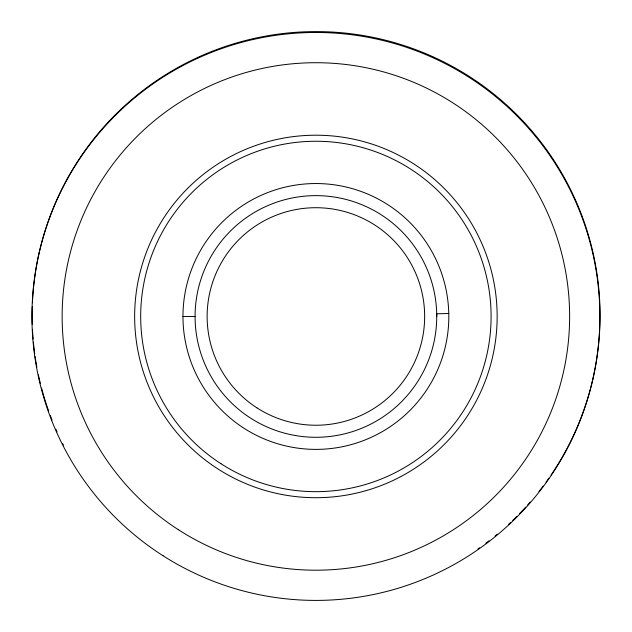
<?xml version="1.0" encoding="UTF-8"?>
<svg xmlns="http://www.w3.org/2000/svg" width="632" height="632" viewBox="0 0 632 632"><rect width="100%" height="100%" fill="white"/><g stroke="black" fill="none" stroke-linecap="round" stroke-linejoin="round"><path stroke-width="0.95" d="M182.98 316.458L195.067 316.458M436.736 316.458A120.838 120.838 0 0 0 255.486 211.815A120.838 120.838 0 0 0 255.486 421.102A120.838 120.838 0 0 0 436.736 316.458L436.704 313.78L448.791 313.504L448.823 316.458A132.91 132.91 0 0 1 250.272 432.043A132.91 132.91 0 0 1 247.728 202.343A132.91 132.91 0 0 1 448.76 313.496M32.422 302.791A283.958 283.958 0 0 1 405.578 46.065A283.958 283.958 0 0 1 551.072 474.995M548.86 478.203A283.958 283.958 0 0 1 546.032 482.177M543.141 486.095A283.958 283.958 0 0 1 538.978 491.498M530.248 502.029A283.958 283.958 0 0 1 527.657 504.968M525.682 507.148A283.958 283.958 0 0 1 519.63 513.563M516.889 516.352A283.958 283.958 0 0 1 512.694 520.46M510.561 522.482A283.958 283.958 0 0 1 508.412 524.481M497.344 534.151A283.958 283.958 0 0 1 495.077 536.015M488.963 540.834A283.958 283.958 0 0 1 485.85 543.188M479.538 547.762A283.958 283.958 0 0 1 477.942 548.884M63.413 445.11A283.958 283.958 0 0 1 62.521 443.364M57.038 431.838A283.958 283.958 0 0 1 55.845 429.144M52.077 420.083A283.958 283.958 0 0 1 50.347 415.603M48.688 411.084A283.958 283.958 0 0 1 41.554 388.08M40.353 383.371A283.958 283.958 0 0 1 38.394 374.847M36.877 367.232A283.958 283.958 0 0 1 35.123 356.614M34.713 353.707A283.958 283.958 0 0 1 33.378 342.046M33.117 339.115A283.958 283.958 0 0 1 32.469 329.312M32.272 324.398A283.958 283.958 0 0 1 32.272 306.718M163.009 555.726A283.958 283.958 0 0 0 599.578 329.209A283.958 283.958 0 0 0 185.129 64.385A283.958 283.958 0 0 0 163.009 555.726M178.382 529.711A253.74 253.74 0 0 0 569.321 328.901A253.74 253.74 0 0 0 199.949 90.747A253.74 253.74 0 0 0 178.382 529.711M211.538 464.646A181.25 181.25 0 0 0 496.42 332.74A181.25 181.25 0 0 0 239.749 151.98A181.25 181.25 0 0 0 211.538 464.646M220.947 463.706A175.198 175.198 0 0 0 490.882 325.053A175.198 175.198 0 0 0 235.839 160.615A175.198 175.198 0 0 0 220.947 463.706M256.963 407.877A108.751 108.751 0 0 0 424.522 321.807A108.751 108.751 0 0 0 266.206 219.731A108.751 108.751 0 0 0 256.963 407.877"/></g></svg>
